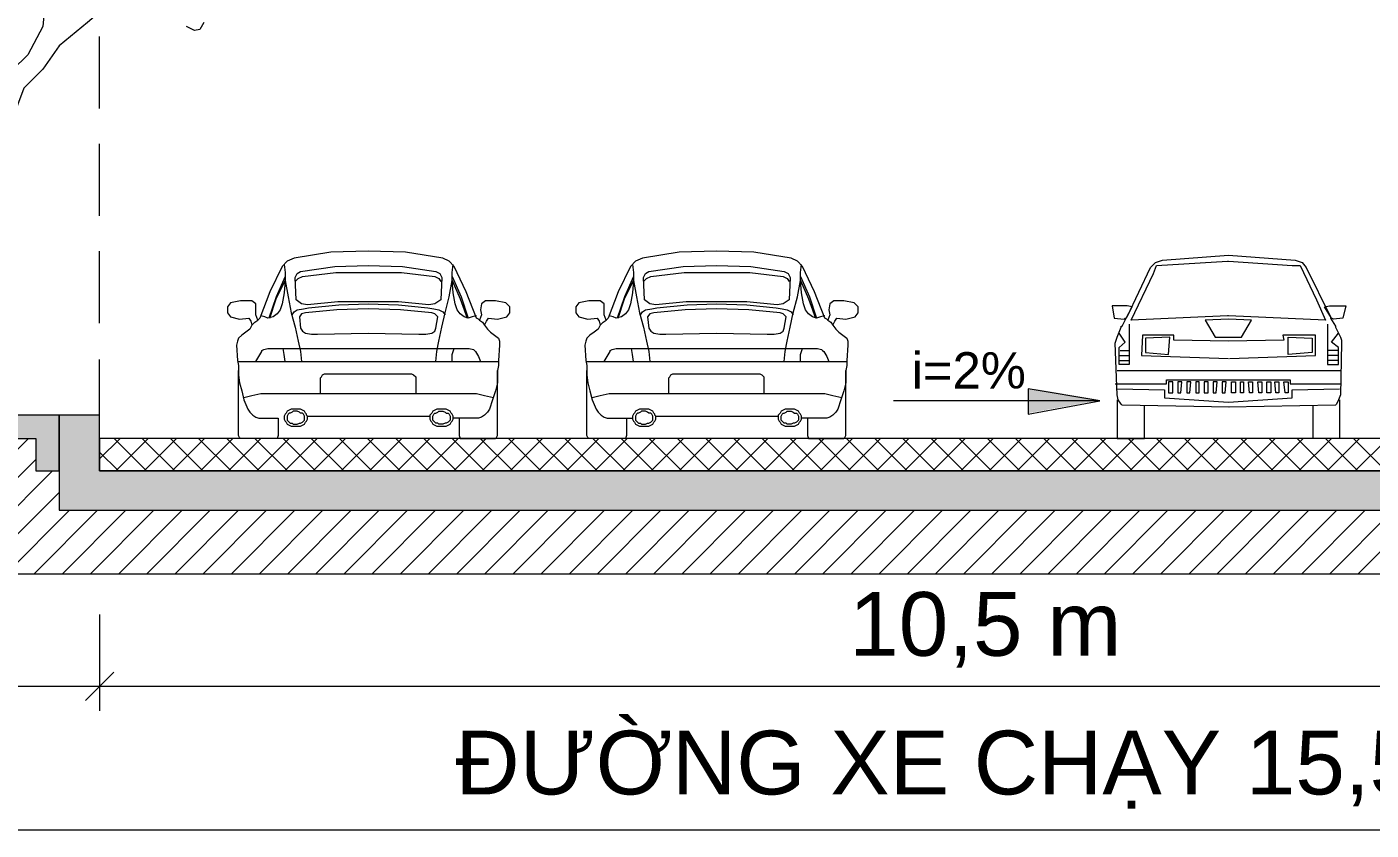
# Model space of a CAD drawing. Header units: millimetres. Extents: x 583747 to 596192, y 2304962 to 2309584.
# Drawn here: x 595612 to 595620.43, y 2307044.33 to 2307049.37 of the extents above; entities that cross this region are included whole.
import ezdxf

# ---------------------------------------------------------------- set-up
doc = ezdxf.new("R2010")
doc.units = ezdxf.units.MM
doc.layers.add('CPG_LU_VILLAS', color=7, linetype='Continuous', lineweight=5, true_color=0xff9d61)
doc.layers.add('PDF_Geometry', color=7, linetype='Continuous', true_color=0xeeefee)
doc.layers.add('PDF_Solid Fills', color=7, linetype='Continuous', true_color=0xffffff)
doc.layers.add('PDF_Text', color=7, linetype='Continuous')
doc.layers.add('xref.Luoi tang 1$0$KT-Kich thuoc', color=159, linetype='Continuous', lineweight=18)
doc.styles.add('PDF Arial', font='arial.ttf')

# ---------------------------------------------------------------- blocks, each defined once
blk = doc.blocks.new('1111111111111')
at = {"layer": 'PDF_Geometry', "color": 7, "lineweight": 9}
for points in [[(587223.878, 2313300.9603), (587223.8526, 2313300.9158), (587223.8208, 2313300.9095), (587223.77, 2313300.9349)], [(587223.3764, 2313301.1571), (587223.1478, 2313300.9603), (587222.97, 2313300.8143), (587222.8684, 2313300.6682), (587222.7478, 2313300.5476), (587222.6272, 2313300.2238), (587222.6145, 2313299.7603), (587222.6399, 2313299.2206), (587222.6272, 2313298.8397), (587222.6272, 2313298.4968)], [(587222.8811, 2313301.0746), (587222.8684, 2313300.9349), (587222.7732, 2313300.7571), (587222.5764, 2313300.5666), (587222.6589, 2313301.0936)]]:
    blk.add_lwpolyline(points, dxfattribs=at)

msp = doc.modelspace()

# ---------------------------------------------------------------- hatches: boundary and pattern name
at = {"layer": 'CPG_LU_VILLAS'}
h = msp.add_hatch(dxfattribs=at)
h.set_pattern_fill('ANSI31', color=8)
h.set_pattern_definition([(45, (8372.09242, -6251.5622), (-0.088388347648, 0.088388347648), [])])
h.paths.add_polyline_path([(595609.6048, 2307046.7886), (595609.6048, 2307046.5854), (595609.4524, 2307046.5854), (595609.4524, 2307045.9378), (595624.9524, 2307045.9378), (595624.9524, 2307046.5981), (595624.8, 2307046.5981), (595624.8, 2307046.6362), (595624.6364, 2307046.7998), (595623.3524, 2307046.7886), (595623.3524, 2307046.5854), (595623.2, 2307046.5854), (595623.2, 2307046.3378), (595612.1985, 2307046.3378), (595612.1985, 2307046.5854), (595612.0524, 2307046.5854), (595612.0524, 2307046.7886)])
h = msp.add_hatch(dxfattribs=at)
h.set_pattern_fill('ANSI37', color=8)
h.set_pattern_definition([(45, (8391.22842, -6251.5622), (-0.088388347648, 0.088388347648), []), (135, (8391.22842, -6251.5622), (-0.088388347648, -0.088388347648), [])])
h.paths.add_polyline_path([(595612.4524, 2307046.7886), (595612.4524, 2307046.5854), (595622.9524, 2307046.5854), (595622.9524, 2307046.7886)])
at = {"layer": 'PDF_Solid Fills', "transparency": 33554559}
for points in [[(595618.6985, 2307047.0362), (595618.3175, 2307047.0997), (595618.2794, 2307047.0997), (595618.2794, 2307046.9473), (595618.3175, 2307046.9536), (595618.3492, 2307046.96), (595618.3873, 2307046.9663), (595618.4191, 2307046.9727), (595618.4572, 2307046.979), (595618.4889, 2307046.9854), (595618.527, 2307046.9917), (595618.5588, 2307046.9981), (595618.5969, 2307047.0044), (595618.6286, 2307047.0108), (595618.6667, 2307047.0171), (595618.7302, 2307047.0298)], [(595612.0524, 2307046.7886), (595612.0524, 2307046.5854), (595612.1985, 2307046.5854), (595612.1985, 2307046.9346), (595609.4524, 2307046.9346), (595609.4524, 2307046.5854), (595609.6048, 2307046.5854), (595609.6048, 2307046.7886)], [(595622.9524, 2307046.9346), (595622.9524, 2307046.5854), (595612.4524, 2307046.5854), (595612.4524, 2307046.9346), (595612.1985, 2307046.9346), (595612.1985, 2307046.3378), (595623.2, 2307046.3378), (595623.2, 2307046.9346)]]:
    msp.add_hatch(color=7, dxfattribs=at).paths.add_polyline_path(points)

# ---------------------------------------------------------------- linework, layer by layer
at = {"layer": 'PDF_Geometry', "color": 7, "lineweight": 9}
for points in [[(595612.4524, 2307048.8584), (595612.4524, 2307049.3092)], [(595612.4524, 2307048.1854), (595612.4524, 2307048.6362)], [(595612.4524, 2307047.5124), (595612.4524, 2307047.9632)], [(595614.8363, 2307047.5314), (595614.8299, 2307047.5378), (595614.8172, 2307047.5441), (595614.7537, 2307047.7092), (595614.6775, 2307047.8679), (595614.6458, 2307047.8997), (595614.6077, 2307047.9187), (595614.3728, 2307047.9568), (595614.1378, 2307047.9632), (595613.9029, 2307047.9568), (595613.6744, 2307047.9187), (595613.6299, 2307047.8997), (595613.5982, 2307047.8679), (595613.522, 2307047.7092), (595613.4585, 2307047.5441), (595613.4521, 2307047.5378), (595613.4458, 2307047.5314)], [(595617.0223, 2307047.5314), (595617.0159, 2307047.5378), (595617.0032, 2307047.5441), (595616.9397, 2307047.7092), (595616.8635, 2307047.8679), (595616.8318, 2307047.8997), (595616.7937, 2307047.9187), (595616.5588, 2307047.9568), (595616.3238, 2307047.9632), (595616.0889, 2307047.9568), (595615.8604, 2307047.9187), (595615.8159, 2307047.8997), (595615.7842, 2307047.8679), (595615.708, 2307047.7092), (595615.6445, 2307047.5441), (595615.6381, 2307047.5378), (595615.6318, 2307047.5314)], [(595619.5429, 2307046.9854), (595618.8699, 2307046.9981), (595618.8635, 2307047.0044), (595618.8445, 2307047.0298), (595618.8381, 2307047.0616), (595618.8254, 2307047.3854), (595618.8318, 2307047.4044), (595618.8381, 2307047.4235), (595618.8635, 2307047.487), (595618.8635, 2307047.4933), (595618.8699, 2307047.4933), (595618.8953, 2307047.5441), (595618.9334, 2307047.614), (595618.9016, 2307047.6203), (595618.8064, 2307047.6203), (595618.8191, 2307047.5441), (595618.8826, 2307047.5378), (595618.8889, 2307047.5441), (595618.8953, 2307047.5441), (595618.9016, 2307047.5505), (595619.0477, 2307047.8616), (595619.0794, 2307047.8933), (595619.1238, 2307047.906), (595619.5365, 2307047.9378), (595619.9556, 2307047.906), (595620, 2307047.8933), (595620.0254, 2307047.8616), (595620.1778, 2307047.5505), (595620.1778, 2307047.5441), (595620.2096, 2307047.4933), (595620.2096, 2307047.487), (595620.2413, 2307047.4235), (595620.2477, 2307047.4044), (595620.2477, 2307047.3854), (595620.2413, 2307047.0616), (595620.2286, 2307047.0298), (595620.2159, 2307047.0044), (595620.2096, 2307046.9981), (595619.5365, 2307046.9854)], [(595613.6109, 2307047.8806), (595613.6172, 2307047.8298), (595613.6172, 2307047.779), (595613.6109, 2307047.7028), (595613.5982, 2307047.633), (595613.5855, 2307047.5949), (595613.5664, 2307047.5695), (595613.541, 2307047.5505), (595613.5093, 2307047.5441), (595613.4902, 2307047.5505), (595613.4648, 2307047.5568)], [(595613.6807, 2307047.7727), (595613.6998, 2307047.7917), (595613.7251, 2307047.8044), (595613.9347, 2307047.8298), (595614.1378, 2307047.8298), (595614.3474, 2307047.8298), (595614.5569, 2307047.8044), (595614.5823, 2307047.7917), (595614.595, 2307047.7727)], [(595614.6648, 2307047.8044), (595614.722, 2307047.6774), (595614.7664, 2307047.5441), (595614.741, 2307047.5505), (595614.7156, 2307047.5695), (595614.6966, 2307047.5949), (595614.6839, 2307047.633), (595614.6712, 2307047.7028), (595614.6648, 2307047.779), (595614.6648, 2307047.8298), (595614.6712, 2307047.8806)], [(595615.7969, 2307047.8806), (595615.8032, 2307047.8298), (595615.8032, 2307047.779), (595615.7969, 2307047.7028), (595615.7842, 2307047.633), (595615.7715, 2307047.5949), (595615.7524, 2307047.5695), (595615.727, 2307047.5505), (595615.6953, 2307047.5441), (595615.6762, 2307047.5505), (595615.6508, 2307047.5568)], [(595615.8667, 2307047.7727), (595615.8858, 2307047.7917), (595615.9111, 2307047.8044), (595616.1207, 2307047.8298), (595616.3238, 2307047.8298), (595616.5334, 2307047.8298), (595616.7429, 2307047.8044), (595616.7683, 2307047.7917), (595616.781, 2307047.7727)], [(595616.8508, 2307047.8044), (595616.908, 2307047.6774), (595616.9524, 2307047.5441), (595616.927, 2307047.5505), (595616.9016, 2307047.5695), (595616.8826, 2307047.5949), (595616.8699, 2307047.633), (595616.8572, 2307047.7028), (595616.8508, 2307047.779), (595616.8508, 2307047.8298), (595616.8572, 2307047.8806)], [(595613.6172, 2307047.8044), (595613.5601, 2307047.6774), (595613.5156, 2307047.5441)], [(595613.522, 2307047.5441), (595613.5601, 2307047.6647), (595613.6172, 2307047.779), (595613.6363, 2307047.6774), (595613.6553, 2307047.5759), (595613.6807, 2307047.487), (595613.6998, 2307047.3981), (595613.7125, 2307047.3346), (595613.7188, 2307047.2711)], [(595614.5632, 2307047.2711), (595614.5696, 2307047.3346), (595614.5823, 2307047.3981), (595614.6013, 2307047.487), (595614.6204, 2307047.5759), (595614.6458, 2307047.6774), (595614.6648, 2307047.779), (595614.7156, 2307047.6647), (595614.7601, 2307047.5441)], [(595615.8032, 2307047.8044), (595615.7461, 2307047.6774), (595615.7016, 2307047.5441)], [(595615.708, 2307047.5441), (595615.7461, 2307047.6647), (595615.8032, 2307047.779), (595615.8223, 2307047.6774), (595615.8413, 2307047.5759), (595615.8667, 2307047.487), (595615.8858, 2307047.3981), (595615.8985, 2307047.3346), (595615.9048, 2307047.2711)], [(595616.7492, 2307047.2711), (595616.7556, 2307047.3346), (595616.7683, 2307047.3981), (595616.7873, 2307047.487), (595616.8064, 2307047.5759), (595616.8318, 2307047.6774), (595616.8508, 2307047.779), (595616.9016, 2307047.6647), (595616.9461, 2307047.5441)], [(595613.6617, 2307047.5632), (595613.6744, 2307047.5822), (595613.6934, 2307047.5949), (595613.7315, 2307047.6013), (595613.7632, 2307047.6076), (595613.9537, 2307047.6267), (595614.1378, 2307047.633), (595614.3283, 2307047.6267), (595614.5125, 2307047.6076), (595614.5505, 2307047.6013), (595614.5823, 2307047.5949), (595614.6077, 2307047.5822), (595614.6204, 2307047.5632)], [(595614.8172, 2307047.5568), (595614.7918, 2307047.5505), (595614.7664, 2307047.5441)], [(595615.8477, 2307047.5632), (595615.8604, 2307047.5822), (595615.8794, 2307047.5949), (595615.9175, 2307047.6013), (595615.9492, 2307047.6076), (595616.1397, 2307047.6267), (595616.3238, 2307047.633), (595616.5143, 2307047.6267), (595616.6985, 2307047.6076), (595616.7365, 2307047.6013), (595616.7683, 2307047.5949), (595616.7937, 2307047.5822), (595616.8064, 2307047.5632)], [(595617.0032, 2307047.5568), (595616.9778, 2307047.5505), (595616.9524, 2307047.5441)], [(595613.4077, 2307047.4997), (595613.395, 2307047.4743), (595613.3696, 2307047.4552), (595613.3442, 2307047.4362), (595613.3251, 2307047.4171), (595613.3188, 2307047.3981), (595613.3125, 2307047.3727), (595613.3188, 2307047.2774), (595613.3251, 2307047.2457), (595613.3251, 2307047.214)], [(595614.868, 2307047.4997), (595614.8871, 2307047.4743), (595614.9061, 2307047.4552), (595614.9315, 2307047.4362), (595614.9569, 2307047.4171), (595614.9632, 2307047.3981), (595614.9632, 2307047.3727), (595614.9569, 2307047.2774), (595614.9569, 2307047.2457), (595614.9505, 2307047.214), (595614.9505, 2307047.2013), (595614.9505, 2307047.1886), (595614.9505, 2307047.1378), (595614.9378, 2307047.087), (595614.9188, 2307047.0298), (595614.8998, 2307046.9727), (595614.8871, 2307046.9536), (595614.868, 2307046.9346), (595614.849, 2307046.9219), (595614.8299, 2307046.9155), (595614.7093, 2307046.9155), (595614.6712, 2307046.9155), (595614.6712, 2307046.9282), (595614.6648, 2307046.9409), (595614.6585, 2307046.9473), (595614.6521, 2307046.96), (595614.6394, 2307046.9663), (595614.6267, 2307046.9727), (595614.614, 2307046.9727), (595614.595, 2307046.9727), (595614.5823, 2307046.9727), (595614.5696, 2307046.9727), (595614.5569, 2307046.9663), (595614.5442, 2307046.96), (595614.5378, 2307046.9473), (595614.5315, 2307046.9409), (595614.5251, 2307046.9346), (595614.5251, 2307046.9282), (595614.5251, 2307046.9219), (595614.5251, 2307046.9155), (595614.5251, 2307046.9092), (595614.5315, 2307046.8965), (595614.5378, 2307046.8901), (595614.5442, 2307046.8774), (595614.5569, 2307046.8711), (595614.5696, 2307046.8647), (595614.5823, 2307046.8647), (595614.595, 2307046.8647), (595614.614, 2307046.8647), (595614.6267, 2307046.8647), (595614.6394, 2307046.8711), (595614.6521, 2307046.8774), (595614.6585, 2307046.8901), (595614.6648, 2307046.8965), (595614.6712, 2307046.9092), (595614.6712, 2307046.9155)], [(595615.5937, 2307047.4997), (595615.581, 2307047.4743), (595615.5556, 2307047.4552), (595615.5302, 2307047.4362), (595615.5111, 2307047.4171), (595615.5048, 2307047.3981), (595615.4985, 2307047.3727), (595615.5048, 2307047.2774), (595615.5111, 2307047.2457), (595615.5111, 2307047.214)], [(595617.054, 2307047.4997), (595617.0731, 2307047.4743), (595617.0921, 2307047.4552), (595617.1175, 2307047.4362), (595617.1429, 2307047.4171), (595617.1492, 2307047.3981), (595617.1492, 2307047.3727), (595617.1429, 2307047.2774), (595617.1429, 2307047.2457), (595617.1365, 2307047.214), (595617.1365, 2307047.2013), (595617.1365, 2307047.1886), (595617.1365, 2307047.1378), (595617.1238, 2307047.087), (595617.1048, 2307047.0298), (595617.0858, 2307046.9727), (595617.0731, 2307046.9536), (595617.054, 2307046.9346), (595617.035, 2307046.9219), (595617.0159, 2307046.9155), (595616.8953, 2307046.9155), (595616.8572, 2307046.9155), (595616.8572, 2307046.9282), (595616.8508, 2307046.9409), (595616.8445, 2307046.9473), (595616.8381, 2307046.96), (595616.8254, 2307046.9663), (595616.8127, 2307046.9727), (595616.8, 2307046.9727), (595616.781, 2307046.9727), (595616.7683, 2307046.9727), (595616.7556, 2307046.9727), (595616.7429, 2307046.9663), (595616.7302, 2307046.96), (595616.7238, 2307046.9473), (595616.7175, 2307046.9409), (595616.7111, 2307046.9346), (595616.7111, 2307046.9282), (595616.7111, 2307046.9219), (595616.7111, 2307046.9155), (595616.7111, 2307046.9092), (595616.7175, 2307046.8965), (595616.7238, 2307046.8901), (595616.7302, 2307046.8774), (595616.7429, 2307046.8711), (595616.7556, 2307046.8647), (595616.7683, 2307046.8647), (595616.781, 2307046.8647), (595616.8, 2307046.8647), (595616.8127, 2307046.8647), (595616.8254, 2307046.8711), (595616.8381, 2307046.8774), (595616.8445, 2307046.8901), (595616.8508, 2307046.8965), (595616.8572, 2307046.9092), (595616.8572, 2307046.9155)], [(595618.9143, 2307047.506), (595618.9143, 2307047.2521), (595618.8508, 2307047.2521), (595618.8508, 2307047.36), (595618.8889, 2307047.3917), (595618.8508, 2307047.4489)], [(595620.1588, 2307047.506), (595620.1588, 2307047.2521), (595620.2286, 2307047.2521), (595620.2286, 2307047.36), (595620.1842, 2307047.3917), (595620.2286, 2307047.4489)], [(595619.5429, 2307047.2901), (595620.0826, 2307047.3092), (595620.0826, 2307047.4362), (595619.8794, 2307047.4362), (595619.8858, 2307047.4044), (595619.5365, 2307047.3981), (595619.1937, 2307047.4044), (595619.1937, 2307047.4362), (595618.9969, 2307047.4362), (595618.9905, 2307047.3092), (595619.5365, 2307047.2901)], [(595613.4331, 2307047.2711), (595613.4521, 2307047.3028), (595613.4712, 2307047.3346), (595613.4712, 2307047.3409), (595613.4839, 2307047.3473), (595613.5093, 2307047.3536), (595613.541, 2307047.3536), (595614.1378, 2307047.3536), (595614.741, 2307047.3536), (595614.7728, 2307047.3536), (595614.7982, 2307047.3473), (595614.8045, 2307047.3409), (595614.8109, 2307047.3346), (595614.8299, 2307047.3028), (595614.8426, 2307047.2711)], [(595613.6172, 2307047.2711), (595613.6109, 2307047.3155), (595613.6045, 2307047.3536)], [(595614.6648, 2307047.2711), (595614.6648, 2307047.3155), (595614.6775, 2307047.3536)], [(595615.6191, 2307047.2711), (595615.6381, 2307047.3028), (595615.6572, 2307047.3346), (595615.6572, 2307047.3409), (595615.6699, 2307047.3473), (595615.6953, 2307047.3536), (595615.727, 2307047.3536), (595616.3238, 2307047.3536), (595616.927, 2307047.3536), (595616.9588, 2307047.3536), (595616.9842, 2307047.3473), (595616.9905, 2307047.3409), (595616.9969, 2307047.3346), (595617.0159, 2307047.3028), (595617.0286, 2307047.2711)], [(595615.8032, 2307047.2711), (595615.7969, 2307047.3155), (595615.7905, 2307047.3536)], [(595616.8508, 2307047.2711), (595616.8508, 2307047.3155), (595616.8635, 2307047.3536)], [(595618.8508, 2307047.3092), (595618.9143, 2307047.3092)], [(595618.8572, 2307047.3409), (595618.9143, 2307047.3409)], [(595620.2223, 2307047.3409), (595620.1588, 2307047.3409)], [(595620.2286, 2307047.3092), (595620.1588, 2307047.3092)], [(595612.4524, 2307046.9346), (595612.4524, 2307047.2838)], [(595613.3251, 2307047.2711), (595614.1378, 2307047.2711), (595614.9569, 2307047.2711)], [(595615.5111, 2307047.2711), (595616.3238, 2307047.2711), (595617.1429, 2307047.2711)], [(595618.8508, 2307047.2774), (595618.9143, 2307047.2774)], [(595620.2286, 2307047.2774), (595620.1588, 2307047.2774)], [(595613.8394, 2307047.0679), (595613.8394, 2307047.1632), (595613.8394, 2307047.1695), (595613.8458, 2307047.1759), (595613.8521, 2307047.1886), (595613.8648, 2307047.1949), (595614.1378, 2307047.1949), (595614.4109, 2307047.1949), (595614.4236, 2307047.1886), (595614.4363, 2307047.1759), (595614.4363, 2307047.1695), (595614.4363, 2307047.1632), (595614.4363, 2307047.0679)], [(595614.7093, 2307046.9155), (595614.7093, 2307046.8076), (595614.7156, 2307046.7886), (595614.722, 2307046.7886), (595614.9378, 2307046.7886), (595614.9442, 2307046.7949), (595614.9505, 2307046.8076), (595614.9505, 2307047.214)], [(595616.0254, 2307047.0679), (595616.0254, 2307047.1632), (595616.0254, 2307047.1695), (595616.0318, 2307047.1759), (595616.0381, 2307047.1886), (595616.0508, 2307047.1949), (595616.3238, 2307047.1949), (595616.5969, 2307047.1949), (595616.6096, 2307047.1886), (595616.6223, 2307047.1759), (595616.6223, 2307047.1695), (595616.6223, 2307047.1632), (595616.6223, 2307047.0679)], [(595616.8953, 2307046.9155), (595616.8953, 2307046.8076), (595616.9016, 2307046.7886), (595616.908, 2307046.7886), (595617.1238, 2307046.7886), (595617.1302, 2307046.7949), (595617.1365, 2307046.8076), (595617.1365, 2307047.214)], [(595618.8254, 2307047.1314), (595619.1492, 2307047.1314), (595619.1492, 2307047.1568), (595619.5365, 2307047.1568), (595619.9238, 2307047.1568), (595619.9238, 2307047.1314), (595620.2477, 2307047.1314)], [(595618.8381, 2307047.214), (595619.5365, 2307047.214), (595620.2413, 2307047.214)], [(595614.9251, 2307047.0425), (595614.868, 2307047.0552), (595614.8172, 2307047.0679), (595614.1378, 2307047.0679), (595613.4648, 2307047.0679), (595613.4077, 2307047.0552), (595613.3569, 2307047.0425)], [(595617.1111, 2307047.0425), (595617.054, 2307047.0552), (595617.0032, 2307047.0679), (595616.3238, 2307047.0679), (595615.6508, 2307047.0679), (595615.5937, 2307047.0552), (595615.5429, 2307047.0425)], [(595618.7302, 2307047.0235), (595618.2794, 2307047.0997), (595618.2794, 2307046.9409), (595618.7302, 2307047.0235), (595617.435, 2307047.0235)], [(595618.8381, 2307047.0997), (595619.1365, 2307047.0933), (595619.1365, 2307047.0425), (595619.5365, 2307047.0171), (595619.9365, 2307047.0425), (595619.9365, 2307047.0933), (595620.235, 2307047.0997)], [(595618.8381, 2307047.0298), (595618.8381, 2307046.7886), (595619.0096, 2307046.7886), (595619.0096, 2307046.9981)], [(595620.235, 2307047.0298), (595620.235, 2307046.7886), (595620.0699, 2307046.7886), (595620.0699, 2307046.9981)], [(595613.7569, 2307046.9282), (595614.1378, 2307046.9282), (595614.5251, 2307046.9282)], [(595615.7588, 2307046.9155), (595615.7969, 2307046.9155)], [(595615.9429, 2307046.9282), (595616.3238, 2307046.9282), (595616.7111, 2307046.9282)], [(595612.4524, 2307045.6838), (595612.4524, 2307045.233), (595612.4524, 2307045.0806)], [(595625.0985, 2307045.233), (595622.9524, 2307045.233), (595612.4524, 2307045.233), (595609.3, 2307045.233)], [(595625.0985, 2307044.3314), (595609.3, 2307044.3314)]]:
    msp.add_lwpolyline(points, dxfattribs=at)
for points in [[(595619.5365, 2307047.8997), (595619.9365, 2307047.8743), (595619.9873, 2307047.8743), (595620.0889, 2307047.6584), (595620.1461, 2307047.5314), (595619.5365, 2307047.5568), (595619.5302, 2307047.5568), (595619.0667, 2307047.5378), (595618.927, 2307047.5314), (595619.0667, 2307047.8235), (595619.0858, 2307047.8743), (595619.5302, 2307047.8997)], [(595614.3283, 2307047.6457), (595614.1378, 2307047.6457), (595613.9474, 2307047.6457), (595613.7569, 2307047.6267), (595613.7188, 2307047.633), (595613.6871, 2307047.6584), (595613.6807, 2307047.7981), (595613.6934, 2307047.8235), (595613.7125, 2307047.8362), (595613.9283, 2307047.8679), (595614.1378, 2307047.8743), (595614.3537, 2307047.8679), (595614.5632, 2307047.8362), (595614.5886, 2307047.8235), (595614.6013, 2307047.7981), (595614.595, 2307047.6584), (595614.5569, 2307047.633), (595614.5188, 2307047.6267)], [(595616.5143, 2307047.6457), (595616.3238, 2307047.6457), (595616.1334, 2307047.6457), (595615.9429, 2307047.6267), (595615.9048, 2307047.633), (595615.8731, 2307047.6584), (595615.8667, 2307047.7981), (595615.8794, 2307047.8235), (595615.8985, 2307047.8362), (595616.1143, 2307047.8679), (595616.3238, 2307047.8743), (595616.5397, 2307047.8679), (595616.7492, 2307047.8362), (595616.7746, 2307047.8235), (595616.7873, 2307047.7981), (595616.781, 2307047.6584), (595616.7429, 2307047.633), (595616.7048, 2307047.6267)], [(595613.4267, 2307047.5187), (595613.4458, 2307047.5314), (595613.4331, 2307047.5632), (595613.4331, 2307047.5949), (595613.4331, 2307047.633), (595613.4077, 2307047.6521), (595613.3378, 2307047.6521), (595613.2744, 2307047.6394), (595613.2553, 2307047.614), (595613.2553, 2307047.5759), (595613.2744, 2307047.5505), (595613.3315, 2307047.5378), (595613.3886, 2307047.5441), (595613.4013, 2307047.5251), (595613.4077, 2307047.4997)], [(595614.8363, 2307047.5314), (595614.8553, 2307047.5187), (595614.868, 2307047.4997), (595614.8807, 2307047.5251), (595614.8934, 2307047.5441), (595614.9505, 2307047.5378), (595615.0077, 2307047.5505), (595615.0267, 2307047.5759), (595615.0267, 2307047.614), (595615.0013, 2307047.6394), (595614.9378, 2307047.6521), (595614.8744, 2307047.6521), (595614.849, 2307047.633), (595614.8426, 2307047.5949), (595614.849, 2307047.5632)], [(595615.6127, 2307047.5187), (595615.6318, 2307047.5314), (595615.6191, 2307047.5632), (595615.6191, 2307047.5949), (595615.6191, 2307047.633), (595615.5937, 2307047.6521), (595615.5238, 2307047.6521), (595615.4604, 2307047.6394), (595615.4413, 2307047.614), (595615.4413, 2307047.5759), (595615.4604, 2307047.5505), (595615.5175, 2307047.5378), (595615.5746, 2307047.5441), (595615.5873, 2307047.5251), (595615.5937, 2307047.4997)], [(595617.0223, 2307047.5314), (595617.0413, 2307047.5187), (595617.054, 2307047.4997), (595617.0667, 2307047.5251), (595617.0794, 2307047.5441), (595617.1365, 2307047.5378), (595617.1937, 2307047.5505), (595617.2127, 2307047.5759), (595617.2127, 2307047.614), (595617.1873, 2307047.6394), (595617.1238, 2307047.6521), (595617.0604, 2307047.6521), (595617.035, 2307047.633), (595617.0286, 2307047.5949), (595617.035, 2307047.5632)], [(595614.5569, 2307047.4616), (595614.5632, 2307047.4806), (595614.5759, 2307047.5505), (595614.5569, 2307047.5695), (595614.5378, 2307047.5759), (595614.341, 2307047.5949), (595614.1378, 2307047.6013), (595613.941, 2307047.5949), (595613.7442, 2307047.5759), (595613.7188, 2307047.5695), (595613.7061, 2307047.5505), (595613.7125, 2307047.4806), (595613.7251, 2307047.4616), (595613.7442, 2307047.4489), (595613.7823, 2307047.4425), (595613.8204, 2307047.4425), (595614.1378, 2307047.4489), (595614.4553, 2307047.4425), (595614.4998, 2307047.4425), (595614.5378, 2307047.4489)], [(595616.7429, 2307047.4616), (595616.7492, 2307047.4806), (595616.7619, 2307047.5505), (595616.7429, 2307047.5695), (595616.7238, 2307047.5759), (595616.527, 2307047.5949), (595616.3238, 2307047.6013), (595616.127, 2307047.5949), (595615.9302, 2307047.5759), (595615.9048, 2307047.5695), (595615.8921, 2307047.5505), (595615.8985, 2307047.4806), (595615.9111, 2307047.4616), (595615.9302, 2307047.4489), (595615.9683, 2307047.4425), (595616.0064, 2307047.4425), (595616.3238, 2307047.4489), (595616.6413, 2307047.4425), (595616.6858, 2307047.4425), (595616.7238, 2307047.4489)], [(595620.254, 2307047.5441), (595620.1969, 2307047.5378), (595620.1842, 2307047.5441), (595620.1397, 2307047.614), (595620.1715, 2307047.6203), (595620.2731, 2307047.6203)], [(595619.5365, 2307047.5378), (595619.3905, 2307047.5314), (595619.454, 2307047.4235), (595619.5365, 2307047.4235), (595619.6191, 2307047.4235), (595619.6826, 2307047.5314)], [(595619.1683, 2307047.4235), (595619.0159, 2307047.4171), (595619.0159, 2307047.3282), (595619.1619, 2307047.3155)], [(595619.9111, 2307047.4235), (595620.0635, 2307047.4171), (595620.0635, 2307047.3282), (595619.9111, 2307047.3155)], [(595613.5728, 2307046.9155), (595613.5728, 2307046.8076), (595613.5664, 2307046.7886), (595613.5537, 2307046.7886), (595613.3378, 2307046.7886), (595613.3315, 2307046.7949), (595613.3251, 2307046.8076), (595613.3251, 2307047.214), (595613.3251, 2307047.2013), (595613.3251, 2307047.1886), (595613.3315, 2307047.1378), (595613.3442, 2307047.087), (595613.3569, 2307047.0298), (595613.3823, 2307046.9727), (595613.395, 2307046.9536), (595613.414, 2307046.9346), (595613.4331, 2307046.9219), (595613.4521, 2307046.9155)], [(595615.7588, 2307046.9155), (595615.7588, 2307046.8076), (595615.7524, 2307046.7886), (595615.7397, 2307046.7886), (595615.5238, 2307046.7886), (595615.5175, 2307046.7949), (595615.5111, 2307046.8076), (595615.5111, 2307047.214), (595615.5111, 2307047.2013), (595615.5111, 2307047.1886), (595615.5175, 2307047.1378), (595615.5302, 2307047.087), (595615.5429, 2307047.0298), (595615.5683, 2307046.9727), (595615.581, 2307046.9536), (595615.6, 2307046.9346), (595615.6191, 2307046.9219), (595615.6381, 2307046.9155)], [(595619.1873, 2307047.1441), (595619.1619, 2307047.1441), (595619.1619, 2307047.0743), (595619.1873, 2307047.0743)], [(595619.2445, 2307047.1441), (595619.2191, 2307047.1441), (595619.2191, 2307047.0743), (595619.2381, 2307047.0743)], [(595619.3016, 2307047.1441), (595619.2762, 2307047.1441), (595619.2762, 2307047.0743), (595619.2953, 2307047.0743)], [(595619.3524, 2307047.1441), (595619.3334, 2307047.1441), (595619.3334, 2307047.0743), (595619.3524, 2307047.0743)], [(595619.4096, 2307047.1441), (595619.3842, 2307047.1441), (595619.3842, 2307047.0743), (595619.4096, 2307047.0743)], [(595619.4667, 2307047.1441), (595619.4413, 2307047.1441), (595619.4413, 2307047.0743), (595619.4604, 2307047.0743)], [(595619.5238, 2307047.1441), (595619.4985, 2307047.1441), (595619.4985, 2307047.0743), (595619.5175, 2307047.0743)], [(595619.5556, 2307047.1441), (595619.581, 2307047.1441), (595619.581, 2307047.0743), (595619.5556, 2307047.0743)], [(595619.6127, 2307047.1441), (595619.6318, 2307047.1441), (595619.6318, 2307047.0743), (595619.6127, 2307047.0743)], [(595619.6635, 2307047.1441), (595619.6889, 2307047.1441), (595619.6889, 2307047.0743), (595619.6699, 2307047.0743)], [(595619.7207, 2307047.1441), (595619.7461, 2307047.1441), (595619.7461, 2307047.0743), (595619.727, 2307047.0743)], [(595619.7778, 2307047.1441), (595619.8032, 2307047.1441), (595619.8032, 2307047.0743), (595619.7778, 2307047.0743)], [(595619.8286, 2307047.1441), (595619.854, 2307047.1441), (595619.854, 2307047.0743), (595619.835, 2307047.0743)], [(595619.8858, 2307047.1441), (595619.9111, 2307047.1441), (595619.9111, 2307047.0743), (595619.8921, 2307047.0743)], [(595613.7569, 2307046.9282), (595613.7505, 2307046.9346), (595613.7505, 2307046.9409), (595613.7442, 2307046.9473), (595613.7378, 2307046.96), (595613.7251, 2307046.9663), (595613.7125, 2307046.9727), (595613.6998, 2307046.9727), (595613.6807, 2307046.9727), (595613.668, 2307046.9727), (595613.6553, 2307046.9727), (595613.6426, 2307046.9663), (595613.6299, 2307046.96), (595613.6236, 2307046.9473), (595613.6172, 2307046.9409), (595613.6109, 2307046.9282), (595613.6109, 2307046.9155), (595613.6109, 2307046.9092), (595613.6172, 2307046.8965), (595613.6236, 2307046.8901), (595613.6299, 2307046.8774), (595613.6426, 2307046.8711), (595613.6553, 2307046.8647), (595613.668, 2307046.8647), (595613.6807, 2307046.8647), (595613.6998, 2307046.8647), (595613.7125, 2307046.8647), (595613.7251, 2307046.8711), (595613.7378, 2307046.8774), (595613.7442, 2307046.8901), (595613.7505, 2307046.8965), (595613.7569, 2307046.9092), (595613.7569, 2307046.9155), (595613.7569, 2307046.9219)], [(595615.9429, 2307046.9282), (595615.9365, 2307046.9346), (595615.9365, 2307046.9409), (595615.9302, 2307046.9473), (595615.9238, 2307046.96), (595615.9111, 2307046.9663), (595615.8985, 2307046.9727), (595615.8858, 2307046.9727), (595615.8667, 2307046.9727), (595615.854, 2307046.9727), (595615.8413, 2307046.9727), (595615.8286, 2307046.9663), (595615.8159, 2307046.96), (595615.8096, 2307046.9473), (595615.8032, 2307046.9409), (595615.7969, 2307046.9282), (595615.7969, 2307046.9155), (595615.7969, 2307046.9092), (595615.8032, 2307046.8965), (595615.8096, 2307046.8901), (595615.8159, 2307046.8774), (595615.8286, 2307046.8711), (595615.8413, 2307046.8647), (595615.854, 2307046.8647), (595615.8667, 2307046.8647), (595615.8858, 2307046.8647), (595615.8985, 2307046.8647), (595615.9111, 2307046.8711), (595615.9238, 2307046.8774), (595615.9302, 2307046.8901), (595615.9365, 2307046.8965), (595615.9429, 2307046.9092), (595615.9429, 2307046.9155), (595615.9429, 2307046.9219)], [(595623.2, 2307046.3378), (595623.2, 2307046.5854), (595623.3524, 2307046.5854), (595623.3524, 2307046.7886), (595624.8, 2307046.8013), (595624.8, 2307046.5981), (595624.9524, 2307046.5981), (595624.9524, 2307045.9378), (595609.4524, 2307045.9378), (595609.4524, 2307046.5854), (595609.6048, 2307046.5854), (595609.6048, 2307046.7886), (595612.0524, 2307046.7886), (595612.0524, 2307046.5854), (595612.1985, 2307046.5854), (595612.1985, 2307046.9346), (595609.4524, 2307046.9346), (595609.4524, 2307046.5854), (595609.6048, 2307046.5854), (595609.6048, 2307046.7886), (595612.0524, 2307046.7886), (595612.0524, 2307046.5854), (595612.1985, 2307046.5854), (595612.1985, 2307046.3378)], [(595612.1985, 2307046.9346), (595612.1985, 2307046.3378), (595623.2, 2307046.3378), (595623.2, 2307046.9346), (595622.9524, 2307046.9346), (595622.9524, 2307046.5854), (595612.4524, 2307046.5854), (595612.4524, 2307046.9346)], [(595613.6299, 2307046.9155), (595613.6299, 2307046.9092), (595613.6299, 2307046.9028), (595613.6363, 2307046.8965), (595613.6426, 2307046.8901), (595613.649, 2307046.8838), (595613.6617, 2307046.8838), (595613.668, 2307046.8774), (595613.6807, 2307046.8774), (595613.6934, 2307046.8774), (595613.7061, 2307046.8838), (595613.7125, 2307046.8838), (595613.7251, 2307046.8901), (595613.7315, 2307046.8965), (595613.7378, 2307046.9028), (595613.7378, 2307046.9092), (595613.7378, 2307046.9155), (595613.7378, 2307046.9282), (595613.7315, 2307046.9409), (595613.7251, 2307046.9473), (595613.7125, 2307046.9473), (595613.7061, 2307046.9536), (595613.6934, 2307046.96), (595613.6807, 2307046.96), (595613.668, 2307046.96), (595613.6617, 2307046.9536), (595613.649, 2307046.9473), (595613.6426, 2307046.9473), (595613.6363, 2307046.9409), (595613.6299, 2307046.9282)], [(595614.6521, 2307046.9155), (595614.6521, 2307046.9092), (595614.6521, 2307046.9028), (595614.6458, 2307046.8965), (595614.6394, 2307046.8901), (595614.6267, 2307046.8838), (595614.6204, 2307046.8838), (595614.6077, 2307046.8774), (595614.595, 2307046.8774), (595614.5823, 2307046.8774), (595614.5759, 2307046.8838), (595614.5632, 2307046.8838), (595614.5569, 2307046.8901), (595614.5505, 2307046.8965), (595614.5442, 2307046.9028), (595614.5442, 2307046.9092), (595614.5442, 2307046.9155), (595614.5442, 2307046.9282), (595614.5505, 2307046.9409), (595614.5569, 2307046.9473), (595614.5632, 2307046.9473), (595614.5759, 2307046.9536), (595614.5823, 2307046.96), (595614.595, 2307046.96), (595614.6077, 2307046.96), (595614.6204, 2307046.9536), (595614.6267, 2307046.9473), (595614.6394, 2307046.9473), (595614.6458, 2307046.9409), (595614.6521, 2307046.9282)], [(595615.8159, 2307046.9155), (595615.8159, 2307046.9092), (595615.8159, 2307046.9028), (595615.8223, 2307046.8965), (595615.8286, 2307046.8901), (595615.835, 2307046.8838), (595615.8477, 2307046.8838), (595615.854, 2307046.8774), (595615.8667, 2307046.8774), (595615.8794, 2307046.8774), (595615.8921, 2307046.8838), (595615.8985, 2307046.8838), (595615.9111, 2307046.8901), (595615.9175, 2307046.8965), (595615.9238, 2307046.9028), (595615.9238, 2307046.9092), (595615.9238, 2307046.9155), (595615.9238, 2307046.9282), (595615.9175, 2307046.9409), (595615.9111, 2307046.9473), (595615.8985, 2307046.9473), (595615.8921, 2307046.9536), (595615.8794, 2307046.96), (595615.8667, 2307046.96), (595615.854, 2307046.96), (595615.8477, 2307046.9536), (595615.835, 2307046.9473), (595615.8286, 2307046.9473), (595615.8223, 2307046.9409), (595615.8159, 2307046.9282)], [(595616.8381, 2307046.9155), (595616.8381, 2307046.9092), (595616.8381, 2307046.9028), (595616.8318, 2307046.8965), (595616.8254, 2307046.8901), (595616.8127, 2307046.8838), (595616.8064, 2307046.8838), (595616.7937, 2307046.8774), (595616.781, 2307046.8774), (595616.7683, 2307046.8774), (595616.7619, 2307046.8838), (595616.7492, 2307046.8838), (595616.7429, 2307046.8901), (595616.7365, 2307046.8965), (595616.7302, 2307046.9028), (595616.7302, 2307046.9092), (595616.7302, 2307046.9155), (595616.7302, 2307046.9282), (595616.7365, 2307046.9409), (595616.7429, 2307046.9473), (595616.7492, 2307046.9473), (595616.7619, 2307046.9536), (595616.7683, 2307046.96), (595616.781, 2307046.96), (595616.7937, 2307046.96), (595616.8064, 2307046.9536), (595616.8127, 2307046.9473), (595616.8254, 2307046.9473), (595616.8318, 2307046.9409), (595616.8381, 2307046.9282)], [(595622.9524, 2307046.5854), (595622.9524, 2307046.7886), (595612.4524, 2307046.7886), (595612.4524, 2307046.5854)]]:
    msp.add_lwpolyline(points, close=True, dxfattribs=at)
at = {"layer": 'PDF_Geometry', "color": 7, "lineweight": 18}
for points in [[(595624.9524, 2307046.9346), (595624.9524, 2307045.9378), (595609.4524, 2307045.9378), (595609.4524, 2307046.9346), (595609.4524, 2307046.5854), (595609.6048, 2307046.5854), (595609.6048, 2307046.7886), (595612.0524, 2307046.7886), (595612.0524, 2307046.5854), (595612.1985, 2307046.5854), (595612.1985, 2307046.9346), (595612.1985, 2307046.3378), (595623.2, 2307046.3378), (595623.2, 2307046.9346), (595622.9524, 2307046.9346), (595622.9524, 2307046.5854), (595612.4524, 2307046.5854), (595612.4524, 2307046.9346), (595612.1985, 2307046.9346), (595609.4524, 2307046.9346)], [(595622.9524, 2307046.7886), (595612.4524, 2307046.7886)]]:
    msp.add_lwpolyline(points, dxfattribs=at)
at = {"layer": 'PDF_Geometry', "color": 7, "lineweight": 20}
msp.add_lwpolyline([(595612.3635, 2307045.1441), (595612.4524, 2307045.233), (595612.5413, 2307045.3219)], dxfattribs=at)

# ---------------------------------------------------------------- block references
at = {"layer": 'xref.Luoi tang 1$0$KT-Kich thuoc'}
msp.add_blockref('1111111111111', (8389.2284, -6251.5622), dxfattribs=at)

# ---------------------------------------------------------------- texts
at = {"layer": 'PDF_Text', "attachment_point": 7, "style": 'PDF Arial'}
for s, insert, char_height in [('i=2%', (595617.5492, 2307047.0998), 0.22794), ('10,5 m', (595617.1572, 2307045.3505), 0.4), ('ĐƯỜNG XE CHẠY 15,5M', (595614.6852, 2307044.4669), 0.4)]:
    msp.add_mtext(s, dxfattribs=dict(at, insert=insert, char_height=char_height))

doc.saveas('drawing.dxf')
